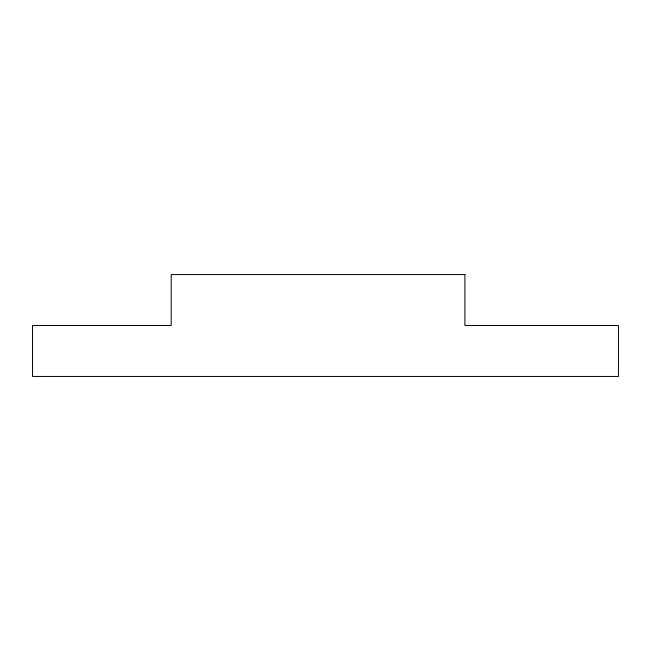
<?xml version="1.0" encoding="UTF-8"?>
<svg xmlns="http://www.w3.org/2000/svg" width="651" height="651" viewBox="0 0 651 651"><rect width="100%" height="100%" fill="white"/><g stroke="black" fill="none" stroke-linecap="round" stroke-linejoin="round"><path stroke-width="0.98" d="M464.895 274.551L171.197 274.551L171.197 325.5L32.55 325.5L32.55 376.449L618.45 376.449L618.45 325.5L464.895 325.5L464.895 274.551"/></g></svg>
